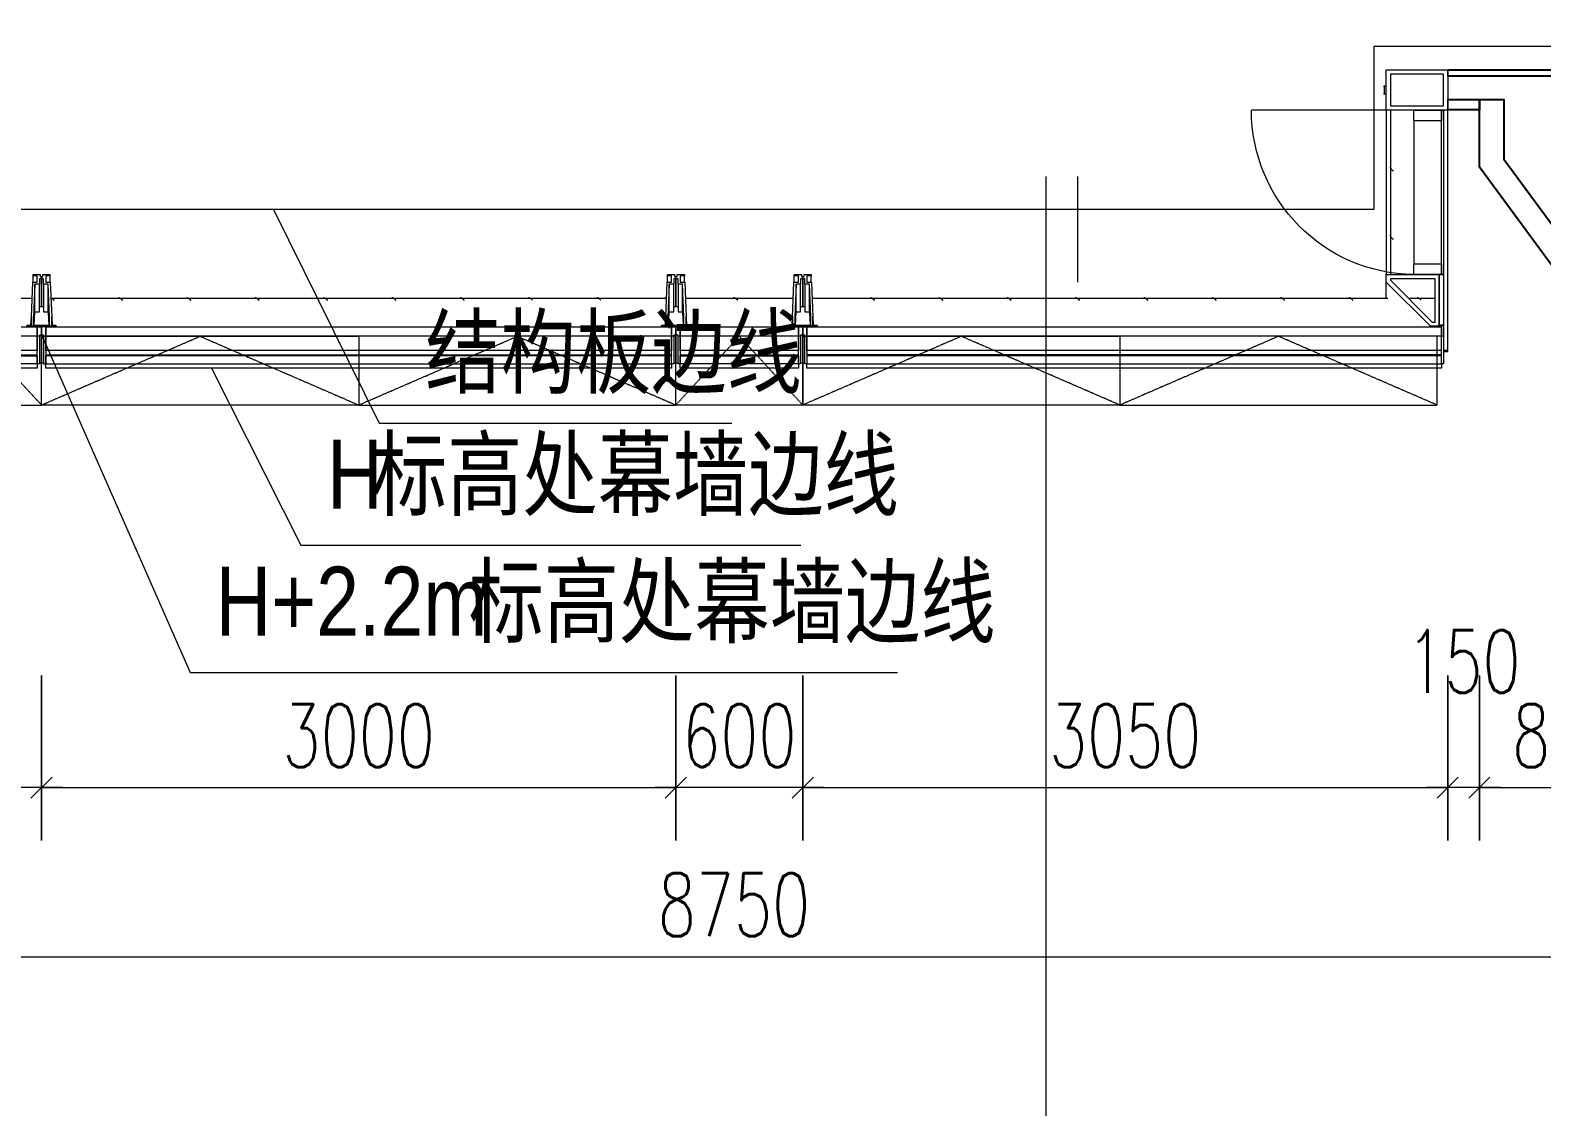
# Model space of a CAD drawing. Header units: millimetres. Extents: x 8533 to 398112, y -117646 to 105276.
# Drawn here: x 157343 to 164491, y 29913 to 35003 of the extents above; entities that cross this region are included whole.
import ezdxf

# ---------------------------------------------------------------- set-up
doc = ezdxf.new("R2010")
doc.units = ezdxf.units.MM
doc.linetypes.add('IMPORT-A-PMDT-10F$0$DASH _2_', pattern=[3.5, 2.5, -1])
for name, color, linetype, lineweight in [('A-D0TE-BF$0$A-Axis', 3, 'Continuous', 13), ('A-DIM-TF$0$A-Dims', 140, 'Continuous', 13), ('A-EDGE-6_27F$0$A-floor-EDGE', 6, 'Continuous', 13), ('A-Iden-10F$0$A-Dims-IDEN', 13, 'Continuous', 13), ('A-PMDT-10F$0$A-Dims-IDEN', 13, 'Continuous', 13), ('A-PMDT-10F$0$A-GLAZ-CURT-CUT', 52, 'Continuous', 13), ('A-PMDT-10F$0$A-GLAZ-CURT-PRO', 13, 'Continuous', 13), ('A-PMDT-10F$0$A-WALL', 51, 'Continuous', 13), ('A-PMDT-10F$0$LB_铝板_', 2, 'Continuous', 13), ('A-PMDT-10F$0$Q-CASE-GM', 13, 'Continuous', 13), ('塔楼-ARC-10F-20250714_dwg', 8, 'Continuous', 13)]:
    doc.layers.add(name, color=color, linetype=linetype, lineweight=lineweight)
doc.styles.add('Arial_5', font='arial.ttf', dxfattribs={"width": 0.8, "height": 326.200771})
doc.styles.add('Simplex', font='simplex_.ttf', dxfattribs={"width": 0.705882, "height": 297.5})

# ---------------------------------------------------------------- blocks, each defined once
blk = doc.blocks.new('塔楼-ARC-10F-20250714_dwg_A-D0TE-BF-2024562-10F_ARC_46_000_')
at = {"layer": 'A-D0TE-BF$0$A-Axis', "flags": 128}
blk.add_lwpolyline([(0, -33533.5), (8750, -33533.5), (10500, -33533.5), (16450, -33533.5), (20550, -33533.5), (26600, -33533.5), (28250, -33533.5), (37000, -33533.5)], dxfattribs=at)
at = {"layer": 'A-D0TE-BF$0$A-Axis', "color": 7, "insert": (4375, -33138.6), "char_height": 297.5, "width": 917.896, "attachment_point": 2, "line_spacing_factor": 1.125731, "style": 'Simplex'}
blk.add_mtext('8750', dxfattribs=at)
blk = doc.blocks.new('塔楼-ARC-10F-20250714_dwg_A-EDGE-6_27F-2024563-10F_ARC_46_000_')
at = {"layer": 'A-EDGE-6_27F$0$A-floor-EDGE', "flags": 128}
blk.add_lwpolyline([(9400, -29230), (8100, -29230), (7400, -29230), (7400, -30000), (-2350, -30000), (-2350, -20850), (-1580, -20850), (-1580, -20150), (-1580, -18850), (-1580, -18150), (-2350, -18150), (-2350, -1350), (-1580, -1350), (-1580, -650), (-1580, 650), (-1580, 1350)], dxfattribs=at)
blk = doc.blocks.new('塔楼-ARC-10F-20250714_dwg_A-DIM-TF$0$_ArchTick-2024609-10F_ARC_46_000_')
at = {"layer": 'A-DIM-TF$0$A-Dims'}
blk.add_line((-0.5, -0.5), (0.5, 0.5), dxfattribs=at)
blk = doc.blocks.new('塔楼-ARC-10F-20250714_dwg_A-DIM-TF-2024610-10F_ARC_46_000_')
at = {"layer": 'A-DIM-TF$0$A-Dims', "flags": 128}
for points in [[(1100, -32983.5), (1100, -32203.8)], [(4100, -32983.5), (4100, -32203.8)], [(4700, -32983.5), (4700, -32203.8)], [(7750, -32983.5), (7750, -32203.8)], [(7900, -32983.5), (7900, -32203.8)]]:
    blk.add_lwpolyline(points, close=True, dxfattribs=at)
for points in [[(1100, -32733.5), (500, -32733.5), (400, -32733.5)], [(1200, -32733.5), (1100, -32733.5), (4100, -32733.5)], [(4700, -32733.5), (4100, -32733.5), (4000, -32733.5)], [(4800, -32733.5), (4700, -32733.5), (7750, -32733.5)], [(7900, -32733.5), (7750, -32733.5), (7650, -32733.5)], [(8000, -32733.5), (7900, -32733.5), (8750, -32733.5), (9600, -32733.5)]]:
    blk.add_lwpolyline(points, dxfattribs=at)
at = {"xscale": 100, "yscale": 100, "zscale": 100, "rotation": 180}
for p in [(1100, -32733.5), (1100, -32733.5), (4700, -32733.5), (4700, -32733.5), (7900, -32733.5), (7900, -32733.5)]:
    blk.add_blockref('塔楼-ARC-10F-20250714_dwg_A-DIM-TF$0$_ArchTick-2024609-10F_ARC_46_000_', p, dxfattribs=at)
at = {"xscale": 100, "yscale": 100, "zscale": 100}
for p in [(4100, -32733.5), (4100, -32733.5), (7750, -32733.5), (7750, -32733.5)]:
    blk.add_blockref('塔楼-ARC-10F-20250714_dwg_A-DIM-TF$0$_ArchTick-2024609-10F_ARC_46_000_', p, dxfattribs=at)
at = {"layer": 'A-DIM-TF$0$A-Dims', "color": 7, "char_height": 297.5, "attachment_point": 2, "line_spacing_factor": 1.125731, "style": 'Simplex'}
for s, insert, width in [('150', (7825, -31988.6), 641.81), ('3000', (2600, -32338.6), 917.896), ('600', (4400, -32338.6), 688.422), ('3050', (6225, -32338.6), 917.896), ('850', (8325, -32338.6), 688.422)]:
    blk.add_mtext(s, dxfattribs=dict(at, insert=insert, width=width))
blk = doc.blocks.new('塔楼-ARC-10F-20250714_dwg_A-Iden-10F-2024611-10F_ARC_46_000_')
at = {"layer": 'A-Iden-10F$0$A-Dims-IDEN'}
blk.add_line((6000, -29843.3), (6000, -30343.3), dxfattribs=at)
at = {"layer": 'A-Iden-10F$0$A-Dims-IDEN', "flags": 128}
blk.add_lwpolyline([(5850, -29843.3), (5850, -35090.2), (5159.2, -35090.2), (4159.2, -35090.2)], dxfattribs=at)
blk = doc.blocks.new('塔楼-ARC-10F-20250714_dwg_A-PMDT-10F$0$FP_176-Floor Plan_F10 CAD Export-2024711-10F_ARC_46_000_')
at = {"layer": 'A-PMDT-10F$0$A-GLAZ-CURT-PRO'}
blk.add_line((-255.4, -320.1), (255.4, -320.1), dxfattribs=at)
at = {"layer": 'A-PMDT-10F$0$A-GLAZ-CURT-PRO', "flags": 128}
blk.add_lwpolyline([(-26.8, -323.6), (-26.4, -323.6), (-26.1, -323.5), (-25.7, -323.5), (-25.3, -323.5), (-24.9, -323.4), (-24.6, -323.3), (-24.2, -323.3), (-23.8, -323.2), (-23.5, -323.1), (-23.1, -323), (-22.7, -322.8), (-22.4, -322.7), (-22, -322.6), (-21.6, -322.4), (-21.3, -322.2), (-20.9, -322.1), (-20.5, -321.9), (-20.1, -321.7), (-19.8, -321.5), (-19.4, -321.3), (-19, -321), (-18.7, -320.8), (-18.3, -320.6), (-17.9, -320.3), (-17.6, -320), (-17.2, -319.8), (-16.8, -319.5), (-16.5, -319.2), (-16.1, -318.9), (-15.7, -318.6), (-15.3, -318.3), (-15, -317.9), (-14.6, -317.6), (-14.2, -317.3), (-13.9, -316.9), (-13.5, -316.6), (-13.1, -316.2), (-12.8, -315.8), (-12.4, -315.5), (-12, -315.1), (-11.7, -314.7), (-11.3, -314.3), (-10.9, -313.9), (-10.5, -313.5), (-10.2, -313.1), (-9.8, -312.7), (-9.4, -312.3), (-9.1, -311.9), (-8.7, -311.4), (-8.3, -311), (-8, -310.6)], dxfattribs=at)
blk = doc.blocks.new('塔楼-ARC-10F-20250714_dwg_A-PMDT-10F$0$CWP_玻璃幕墙 - Tower slope glass H_3000_有窗帘导轨-V174-Floor Plan_F10 CAD Export-2024755-10F_ARC_46_000_')
at = {"layer": 'A-PMDT-10F$0$A-GLAZ-CURT-CUT', "flags": 128}
for points in [[(-280, -185.8), (-280, -140.7), (-290, -140.7), (-290, -145.7), (-300, -145.7), (-300, -185.8)], [(-232.5, -191.8), (-232.5, -187.8), (-251.8, -187.8), (-251.8, -233.8), (-250.1, -192.8), (-233.5, -192.8)], [(233.5, -192.8), (250.1, -192.8), (251.8, -233.8), (251.8, -187.8), (232.5, -187.8), (232.5, -191.8)]]:
    blk.add_lwpolyline(points, dxfattribs=at)
for points in [[(280, -185.8), (280, -140.7), (-280, -140.7), (-280, -185.8)], [(290, -140.7), (280, -140.7), (280, -185.9), (300, -185.9), (300, -145.7), (290, -145.7)], [(-251.8, -187.8), (-251.8, -185.8), (-300, -185.8), (-300, -187.8)], [(-294, -432.5), (-260, -432.5), (-259.8, -426.5), (-280, -426.5), (-280, -396.3), (-258.5, -396.3), (-251.8, -230.8), (-251.8, -187.8), (-300, -187.8), (-300, -192.8), (-261.8, -192.8), (-261.8, -230.6), (-268.1, -386.3), (-290, -386.3), (-290, -412.5), (-300, -412.5), (-300, -422.5), (-294, -422.5)], [(-232.5, -185.8), (-251.8, -185.8), (-251.8, -187.8), (-232.5, -187.8)], [(251.8, -185.8), (232.5, -185.8), (232.5, -187.8), (251.8, -187.8)], [(251.8, -187.8), (300, -187.8), (300, -185.8), (251.8, -185.8)], [(294, -432.5), (294, -422.5), (300, -422.5), (300, -412.5), (290, -412.5), (290, -386.3), (268.1, -386.3), (261.8, -230.6), (261.8, -192.8), (300, -192.8), (300, -187.8), (251.8, -187.8), (251.8, -230.8), (258.5, -396.3), (280, -396.3), (280, -426.5), (259.8, -426.5), (260, -432.5)]]:
    blk.add_lwpolyline(points, close=True, dxfattribs=at)
at = {"layer": 'A-PMDT-10F$0$A-GLAZ-CURT-CUT'}
for centre, start, end in [((-233.5, -191.8), 270, 360), ((233.5, -191.8), 180, 270)]:
    blk.add_arc(centre, 0.998, start, end, dxfattribs=at)
at = {"layer": 'A-PMDT-10F$0$A-GLAZ-CURT-PRO'}
for p, q in [((-280, -53.2), (280, -53.2)), ((-268.1, -255.6), (-268.1, -386.3)), ((268.1, -255.6), (268.1, -386.3)), ((-259.8, -396.3), (-259.8, -426.5)), ((259.8, -396.3), (259.8, -426.5))]:
    blk.add_line(p, q, dxfattribs=at)
at = {"layer": 'A-PMDT-10F$0$A-GLAZ-CURT-PRO', "flags": 128}
for points in [[(280, -10), (280, 10), (-280, 10), (-280, -10)], [(-300, -145.7), (-300, -15), (-290, -15)], [(290, -140.7), (290, -10), (280, -10), (280, -47.9), (280, -10), (-280, -10), (-280, -47.9), (280, -47.9), (280, -50.2), (-280, -50.2), (-280, -47.9), (-280, -10), (-290, -10), (-290, -140.7)], [(290, -15), (300, -15), (300, -145.7)], [(-290, -386.3), (-290, -255.6), (-268.1, -255.6), (-265.6, -192.3)], [(265.6, -192.3), (268.1, -255.6), (290, -255.6), (290, -386.3)], [(-300, -412.5), (-300, -281.8), (-290, -281.8)], [(290, -281.8), (300, -281.8), (300, -412.5)]]:
    blk.add_lwpolyline(points, dxfattribs=at)
for points in [[(-280, -73.2), (-280, -53.2), (-280, -50.8), (280, -50.8), (280, -53.2), (280, -73.2)], [(-280, -71.4), (-280, -140.7)], [(280, -140.7), (280, -71.4)]]:
    blk.add_lwpolyline(points, close=True, dxfattribs=at)
blk.add_blockref('塔楼-ARC-10F-20250714_dwg_A-PMDT-10F$0$FP_176-Floor Plan_F10 CAD Export-2024711-10F_ARC_46_000_', (0, 0))
blk = doc.blocks.new('塔楼-ARC-10F-20250714_dwg_A-PMDT-10F$0$FP_178-Floor Plan_F10 CAD Export-2024713-10F_ARC_46_000_')
at = {"layer": 'A-PMDT-10F$0$A-GLAZ-CURT-PRO', "flags": 128}
blk.add_lwpolyline([(45.6, -204.4), (47.9, -202.1), (50.3, -199.8)], dxfattribs=at)
blk = doc.blocks.new('塔楼-ARC-10F-20250714_dwg_A-PMDT-10F$0$FP_179-Floor Plan_F10 CAD Export-2024714-10F_ARC_46_000_')
at = {"layer": 'A-PMDT-10F$0$A-GLAZ-CURT-PRO'}
blk.add_line((-220, -320.1), (255.4, -320.1), dxfattribs=at)
at = {"layer": 'A-PMDT-10F$0$A-GLAZ-CURT-PRO', "flags": 128}
blk.add_lwpolyline([(17, -323.6), (17.4, -323.6), (17.8, -323.5), (18.1, -323.5), (18.5, -323.5), (18.9, -323.4), (19.2, -323.3), (19.6, -323.3), (20, -323.2), (20.4, -323.1), (20.7, -323), (21.1, -322.8), (21.5, -322.7), (21.8, -322.6), (22.2, -322.4), (22.6, -322.2), (22.9, -322.1), (23.3, -321.9), (23.7, -321.7), (24, -321.5), (24.4, -321.3), (24.8, -321), (25.2, -320.8), (25.5, -320.6), (25.9, -320.3), (26.3, -320), (26.6, -319.8), (27, -319.5), (27.4, -319.2), (27.7, -318.9), (28.1, -318.6), (28.5, -318.3), (28.8, -317.9), (29.2, -317.6), (29.6, -317.3), (30, -316.9), (30.3, -316.6), (30.7, -316.2), (31.1, -315.8), (31.4, -315.5), (31.8, -315.1), (32.2, -314.7), (32.5, -314.3), (32.9, -313.9), (33.3, -313.5), (33.6, -313.1), (34, -312.7), (34.4, -312.3), (34.8, -311.9), (35.1, -311.4), (35.5, -311), (35.9, -310.6)], dxfattribs=at)
blk = doc.blocks.new('塔楼-ARC-10F-20250714_dwg_A-PMDT-10F$0$CWP_玻璃幕墙 - Tower slope glass H_3000_有窗帘导轨-V177-Floor Plan_F10 CAD Export-2024756-10F_ARC_46_000_')
at = {"layer": 'A-PMDT-10F$0$A-GLAZ-CURT-CUT', "flags": 128}
for points in [[(-280, -185.8), (-280, -140.7), (-290, -140.7), (-290, -145.7), (-300, -145.7), (-300, -185.8)], [(-232.5, -191.8), (-232.5, -187.8), (-251.8, -187.8), (-251.8, -233.8), (-250.1, -192.8), (-233.5, -192.8)], [(233.5, -192.8), (250.1, -192.8), (251.8, -233.8), (251.8, -187.8), (232.5, -187.8), (232.5, -191.8)]]:
    blk.add_lwpolyline(points, dxfattribs=at)
for points in [[(280, -185.8), (280, -140.7), (-280, -140.7), (-280, -185.8)], [(290, -140.7), (280, -140.7), (280, -185.9), (300, -185.9), (300, -145.7), (290, -145.7)], [(-251.8, -187.8), (-251.8, -185.8), (-300, -185.8), (-300, -187.8)], [(-294, -432.5), (-260, -432.5), (-259.8, -426.5), (-280, -426.5), (-280, -396.3), (-258.5, -396.3), (-251.8, -230.8), (-251.8, -187.8), (-300, -187.8), (-300, -192.8), (-261.8, -192.8), (-261.8, -230.6), (-268.1, -386.3), (-290, -386.3), (-290, -412.5), (-300, -412.5), (-300, -422.5), (-294, -422.5)], [(-232.5, -185.8), (-251.8, -185.8), (-251.8, -187.8), (-232.5, -187.8)], [(251.8, -185.8), (232.5, -185.8), (232.5, -187.8), (251.8, -187.8)], [(251.8, -187.8), (300, -187.8), (300, -185.8), (251.8, -185.8)], [(294, -432.5), (294, -422.5), (300, -422.5), (300, -412.5), (290, -412.5), (290, -386.3), (268.1, -386.3), (261.8, -230.6), (261.8, -192.8), (300, -192.8), (300, -187.8), (251.8, -187.8), (251.8, -230.8), (258.5, -396.3), (280, -396.3), (280, -426.5), (259.8, -426.5), (260, -432.5)]]:
    blk.add_lwpolyline(points, close=True, dxfattribs=at)
at = {"layer": 'A-PMDT-10F$0$A-GLAZ-CURT-CUT'}
for centre, start, end in [((-233.5, -191.8), 270, 360), ((233.5, -191.8), 180, 270)]:
    blk.add_arc(centre, 0.998, start, end, dxfattribs=at)
at = {"layer": 'A-PMDT-10F$0$A-GLAZ-CURT-PRO'}
for p, q in [((-280, -53.2), (280, -53.2)), ((-268.1, -255.6), (-268.1, -386.3)), ((268.1, -255.6), (268.1, -386.3)), ((-259.8, -422.5), (-259.8, -426.5)), ((259.8, -396.3), (259.8, -426.5))]:
    blk.add_line(p, q, dxfattribs=at)
at = {"layer": 'A-PMDT-10F$0$A-GLAZ-CURT-PRO', "flags": 128}
for points in [[(280, -10), (280, 10), (-280, 10), (-280, -10)], [(-300, -145.7), (-300, -15), (-290, -15)], [(290, -140.7), (290, -10), (280, -10), (280, -47.9), (280, -10), (-280, -10), (-280, -47.9), (280, -47.9), (280, -50.2), (-280, -50.2), (-280, -47.9), (-280, -10), (-290, -10), (-290, -140.7)], [(290, -15), (300, -15), (300, -145.7)], [(-290, -386.3), (-290, -255.6), (-268.1, -255.6), (-266.2, -207.8)], [(265.6, -192.3), (268.1, -255.6), (290, -255.6), (290, -386.3)], [(290, -281.8), (300, -281.8), (300, -412.5)]]:
    blk.add_lwpolyline(points, dxfattribs=at)
for points in [[(-280, -73.2), (-280, -53.2), (-280, -50.8), (280, -50.8), (280, -53.2), (280, -73.2)], [(-280, -71.4), (-280, -140.7)], [(280, -140.7), (280, -71.4)]]:
    blk.add_lwpolyline(points, close=True, dxfattribs=at)
for name in ['塔楼-ARC-10F-20250714_dwg_A-PMDT-10F$0$FP_178-Floor Plan_F10 CAD Export-2024713-10F_ARC_46_000_', '塔楼-ARC-10F-20250714_dwg_A-PMDT-10F$0$FP_179-Floor Plan_F10 CAD Export-2024714-10F_ARC_46_000_']:
    blk.add_blockref(name, (0, 0))
blk = doc.blocks.new('塔楼-ARC-10F-20250714_dwg_A-PMDT-10F$0$FP_182-Floor Plan_F10 CAD Export-2024716-10F_ARC_46_000_')
at = {"layer": 'A-PMDT-10F$0$Q-CASE-GM'}
for p, q in [((-1475.4, -320.1), (1247, -320.1)), ((1344.2, -320.1), (1470, -320.1))]:
    blk.add_line(p, q, dxfattribs=at)
at = {"layer": 'A-PMDT-10F$0$Q-CASE-GM', "flags": 128}
for points in [[(-1200.2, -323.6), (-1199.8, -323.6), (-1199.5, -323.5), (-1199.1, -323.5), (-1198.7, -323.5), (-1198.4, -323.4), (-1198, -323.3), (-1197.6, -323.3), (-1197.3, -323.2), (-1196.9, -323.1), (-1196.5, -323), (-1196.2, -322.8), (-1195.8, -322.7), (-1195.4, -322.6), (-1195, -322.4), (-1194.7, -322.2), (-1194.3, -322.1), (-1193.9, -321.9), (-1193.6, -321.7), (-1193.2, -321.5), (-1192.8, -321.3), (-1192.5, -321), (-1192.1, -320.8), (-1191.7, -320.6), (-1191.4, -320.3), (-1191, -320), (-1190.6, -319.8), (-1190.2, -319.5), (-1189.9, -319.2), (-1189.5, -318.9), (-1189.1, -318.6), (-1188.8, -318.3), (-1188.4, -317.9), (-1188, -317.6), (-1187.7, -317.3), (-1187.3, -316.9), (-1186.9, -316.6), (-1186.6, -316.2), (-1186.2, -315.8), (-1185.8, -315.5), (-1185.4, -315.1), (-1185.1, -314.7), (-1184.7, -314.3), (-1184.3, -313.9), (-1184, -313.5), (-1183.6, -313.1), (-1183.2, -312.7), (-1182.9, -312.3), (-1182.5, -311.9), (-1182.1, -311.4), (-1181.8, -311), (-1181.4, -310.6)], [(-876.9, -323.6), (-876.6, -323.6), (-876.2, -323.5), (-875.8, -323.5), (-875.4, -323.5), (-875.1, -323.4), (-874.7, -323.3), (-874.3, -323.3), (-874, -323.2), (-873.6, -323.1), (-873.2, -323), (-872.9, -322.8), (-872.5, -322.7), (-872.1, -322.6), (-871.8, -322.4), (-871.4, -322.2), (-871, -322.1), (-870.6, -321.9), (-870.3, -321.7), (-869.9, -321.5), (-869.5, -321.3), (-869.2, -321), (-868.8, -320.8), (-868.4, -320.6), (-868.1, -320.3), (-867.7, -320), (-867.3, -319.8), (-867, -319.5), (-866.6, -319.2), (-866.2, -318.9), (-865.8, -318.6), (-865.5, -318.3), (-865.1, -317.9), (-864.7, -317.6), (-864.4, -317.3), (-864, -316.9), (-863.6, -316.6), (-863.3, -316.2), (-862.9, -315.8), (-862.5, -315.5), (-862.2, -315.1), (-861.8, -314.7), (-861.4, -314.3), (-861, -313.9), (-860.7, -313.5), (-860.3, -313.1), (-859.9, -312.7), (-859.6, -312.3), (-859.2, -311.9), (-858.8, -311.4), (-858.5, -311), (-858.1, -310.6)], [(-553.6, -323.6), (-553.3, -323.6), (-552.9, -323.5), (-552.5, -323.5), (-552.2, -323.5), (-551.8, -323.4), (-551.4, -323.3), (-551.1, -323.3), (-550.7, -323.2), (-550.3, -323.1), (-549.9, -323), (-549.6, -322.8), (-549.2, -322.7), (-548.8, -322.6), (-548.5, -322.4), (-548.1, -322.2), (-547.7, -322.1), (-547.4, -321.9), (-547, -321.7), (-546.6, -321.5), (-546.2, -321.3), (-545.9, -321), (-545.5, -320.8), (-545.1, -320.6), (-544.8, -320.3), (-544.4, -320), (-544, -319.8), (-543.7, -319.5), (-543.3, -319.2), (-542.9, -318.9), (-542.6, -318.6), (-542.2, -318.3), (-541.8, -317.9), (-541.4, -317.6), (-541.1, -317.3), (-540.7, -316.9), (-540.3, -316.6), (-540, -316.2), (-539.6, -315.8), (-539.2, -315.5), (-538.9, -315.1), (-538.5, -314.7), (-538.1, -314.3), (-537.8, -313.9), (-537.4, -313.5), (-537, -313.1), (-536.6, -312.7), (-536.3, -312.3), (-535.9, -311.9), (-535.5, -311.4), (-535.2, -311), (-534.8, -310.6)], [(-230.3, -323.6), (-230, -323.6), (-229.6, -323.5), (-229.2, -323.5), (-228.9, -323.5), (-228.5, -323.4), (-228.1, -323.3), (-227.8, -323.3), (-227.4, -323.2), (-227, -323.1), (-226.7, -323), (-226.3, -322.8), (-225.9, -322.7), (-225.5, -322.6), (-225.2, -322.4), (-224.8, -322.2), (-224.4, -322.1), (-224.1, -321.9), (-223.7, -321.7), (-223.3, -321.5), (-223, -321.3), (-222.6, -321), (-222.2, -320.8), (-221.9, -320.6), (-221.5, -320.3), (-221.1, -320), (-220.7, -319.8), (-220.4, -319.5), (-220, -319.2), (-219.6, -318.9), (-219.3, -318.6), (-218.9, -318.3), (-218.5, -317.9), (-218.2, -317.6), (-217.8, -317.3), (-217.4, -316.9), (-217.1, -316.6), (-216.7, -316.2), (-216.3, -315.8), (-215.9, -315.5), (-215.6, -315.1), (-215.2, -314.7), (-214.8, -314.3), (-214.5, -313.9), (-214.1, -313.5), (-213.7, -313.1), (-213.4, -312.7), (-213, -312.3), (-212.6, -311.9), (-212.3, -311.4), (-211.9, -311), (-211.5, -310.6)], [(92.9, -323.6), (93.3, -323.6), (93.7, -323.5), (94.1, -323.5), (94.4, -323.5), (94.8, -323.4), (95.2, -323.3), (95.5, -323.3), (95.9, -323.2), (96.3, -323.1), (96.6, -323), (97, -322.8), (97.4, -322.7), (97.7, -322.6), (98.1, -322.4), (98.5, -322.2), (98.9, -322.1), (99.2, -321.9), (99.6, -321.7), (100, -321.5), (100.3, -321.3), (100.7, -321), (101.1, -320.8), (101.4, -320.6), (101.8, -320.3), (102.2, -320), (102.5, -319.8), (102.9, -319.5), (103.3, -319.2), (103.7, -318.9), (104, -318.6), (104.4, -318.3), (104.8, -317.9), (105.1, -317.6), (105.5, -317.3), (105.9, -316.9), (106.2, -316.6), (106.6, -316.2), (107, -315.8), (107.3, -315.5), (107.7, -315.1), (108.1, -314.7), (108.5, -314.3), (108.8, -313.9), (109.2, -313.5), (109.6, -313.1), (109.9, -312.7), (110.3, -312.3), (110.7, -311.9), (111, -311.4), (111.4, -311), (111.8, -310.6)], [(416.2, -323.6), (416.6, -323.6), (417, -323.5), (417.3, -323.5), (417.7, -323.5), (418.1, -323.4), (418.4, -323.3), (418.8, -323.3), (419.2, -323.2), (419.6, -323.1), (419.9, -323), (420.3, -322.8), (420.7, -322.7), (421, -322.6), (421.4, -322.4), (421.8, -322.2), (422.1, -322.1), (422.5, -321.9), (422.9, -321.7), (423.2, -321.5), (423.6, -321.3), (424, -321), (424.4, -320.8), (424.7, -320.6), (425.1, -320.3), (425.5, -320), (425.8, -319.8), (426.2, -319.5), (426.6, -319.2), (426.9, -318.9), (427.3, -318.6), (427.7, -318.3), (428, -317.9), (428.4, -317.6), (428.8, -317.3), (429.2, -316.9), (429.5, -316.6), (429.9, -316.2), (430.3, -315.8), (430.6, -315.5), (431, -315.1), (431.4, -314.7), (431.7, -314.3), (432.1, -313.9), (432.5, -313.5), (432.8, -313.1), (433.2, -312.7), (433.6, -312.3), (434, -311.9), (434.3, -311.4), (434.7, -311), (435.1, -310.6)], [(739.5, -323.6), (739.9, -323.6), (740.3, -323.5), (740.6, -323.5), (741, -323.5), (741.4, -323.4), (741.7, -323.3), (742.1, -323.3), (742.5, -323.2), (742.8, -323.1), (743.2, -323), (743.6, -322.8), (744, -322.7), (744.3, -322.6), (744.7, -322.4), (745.1, -322.2), (745.4, -322.1), (745.8, -321.9), (746.2, -321.7), (746.5, -321.5), (746.9, -321.3), (747.3, -321), (747.6, -320.8), (748, -320.6), (748.4, -320.3), (748.8, -320), (749.1, -319.8), (749.5, -319.5), (749.9, -319.2), (750.2, -318.9), (750.6, -318.6), (751, -318.3), (751.3, -317.9), (751.7, -317.6), (752.1, -317.3), (752.4, -316.9), (752.8, -316.6), (753.2, -316.2), (753.6, -315.8), (753.9, -315.5), (754.3, -315.1), (754.7, -314.7), (755, -314.3), (755.4, -313.9), (755.8, -313.5), (756.1, -313.1), (756.5, -312.7), (756.9, -312.3), (757.2, -311.9), (757.6, -311.4), (758, -311), (758.4, -310.6)], [(1062.8, -323.6), (1063.2, -323.6), (1063.5, -323.5), (1063.9, -323.5), (1064.3, -323.5), (1064.7, -323.4), (1065, -323.3), (1065.4, -323.3), (1065.8, -323.2), (1066.1, -323.1), (1066.5, -323), (1066.9, -322.8), (1067.2, -322.7), (1067.6, -322.6), (1068, -322.4), (1068.4, -322.2), (1068.7, -322.1), (1069.1, -321.9), (1069.5, -321.7), (1069.8, -321.5), (1070.2, -321.3), (1070.6, -321), (1070.9, -320.8), (1071.3, -320.6), (1071.7, -320.3), (1072, -320), (1072.4, -319.8), (1072.8, -319.5), (1073.2, -319.2), (1073.5, -318.9), (1073.9, -318.6), (1074.3, -318.3), (1074.6, -317.9), (1075, -317.6), (1075.4, -317.3), (1075.7, -316.9), (1076.1, -316.6), (1076.5, -316.2), (1076.8, -315.8), (1077.2, -315.5), (1077.6, -315.1), (1078, -314.7), (1078.3, -314.3), (1078.7, -313.9), (1079.1, -313.5), (1079.4, -313.1), (1079.8, -312.7), (1080.2, -312.3), (1080.5, -311.9), (1080.9, -311.4), (1081.3, -311), (1081.6, -310.6)], [(1386.1, -323.6), (1386.5, -323.6), (1386.8, -323.5), (1387.2, -323.5), (1387.6, -323.5), (1387.9, -323.4), (1388.3, -323.3), (1388.7, -323.3), (1389.1, -323.2), (1389.4, -323.1), (1389.8, -323), (1390.2, -322.8), (1390.5, -322.7), (1390.9, -322.6), (1391.3, -322.4), (1391.6, -322.2), (1392, -322.1), (1392.4, -321.9), (1392.7, -321.7), (1393.1, -321.5), (1393.5, -321.3), (1393.9, -321), (1394.2, -320.8), (1394.6, -320.6), (1395, -320.3), (1395.3, -320), (1395.7, -319.8), (1396.1, -319.5), (1396.4, -319.2), (1396.8, -318.9), (1397.2, -318.6), (1397.5, -318.3), (1397.9, -317.9), (1398.3, -317.6), (1398.7, -317.3), (1399, -316.9), (1399.4, -316.6), (1399.8, -316.2), (1400.1, -315.8), (1400.5, -315.5), (1400.9, -315.1), (1401.2, -314.7), (1401.6, -314.3), (1402, -313.9), (1402.3, -313.5), (1402.7, -313.1), (1403.1, -312.7), (1403.5, -312.3), (1403.8, -311.9), (1404.2, -311.4), (1404.6, -311), (1404.9, -310.6)]]:
    blk.add_lwpolyline(points, dxfattribs=at)
blk = doc.blocks.new('塔楼-ARC-10F-20250714_dwg_A-PMDT-10F$0$FP_183-Floor Plan_F10 CAD Export-2024717-10F_ARC_46_000_')
at = {"layer": 'A-PMDT-10F$0$A-GLAZ-CURT-PRO'}
blk.add_line((1261, -432.5), (1261, -1210), dxfattribs=at)
at = {"layer": 'A-PMDT-10F$0$A-GLAZ-CURT-PRO', "flags": 128}
for points in [[(1257.5, -619.1), (1257.5, -618.7), (1257.6, -618.3), (1257.6, -618), (1257.7, -617.6), (1257.7, -617.2), (1257.8, -616.9), (1257.9, -616.5), (1258, -616.1), (1258.1, -615.7), (1258.2, -615.4), (1258.3, -615), (1258.5, -614.6), (1258.6, -614.3), (1258.8, -613.9), (1258.9, -613.5), (1259.1, -613.2), (1259.3, -612.8), (1259.5, -612.4), (1259.7, -612.1), (1259.9, -611.7), (1260.2, -611.3), (1260.4, -610.9), (1260.6, -610.6), (1260.9, -610.2), (1261.2, -609.8), (1261.4, -609.5), (1261.7, -609.1), (1262, -608.7), (1262.3, -608.4), (1262.6, -608), (1263, -607.6), (1263.3, -607.3), (1263.6, -606.9), (1264, -606.5), (1264.3, -606.1), (1264.7, -605.8), (1265, -605.4), (1265.4, -605), (1265.8, -604.7), (1266.2, -604.3), (1266.5, -603.9), (1266.9, -603.6), (1267.3, -603.2), (1267.7, -602.8), (1268.2, -602.5), (1268.6, -602.1), (1269, -601.7), (1269.4, -601.3), (1269.8, -601), (1270.3, -600.6), (1270.7, -600.2), (1271.1, -599.9), (1271.6, -599.5)], [(1257.5, -942.4), (1257.5, -942), (1257.6, -941.6), (1257.6, -941.3), (1257.7, -940.9), (1257.7, -940.5), (1257.8, -940.1), (1257.9, -939.8), (1258, -939.4), (1258.1, -939), (1258.2, -938.7), (1258.3, -938.3), (1258.5, -937.9), (1258.6, -937.6), (1258.8, -937.2), (1258.9, -936.8), (1259.1, -936.4), (1259.3, -936.1), (1259.5, -935.7), (1259.7, -935.3), (1259.9, -935), (1260.2, -934.6), (1260.4, -934.2), (1260.6, -933.9), (1260.9, -933.5), (1261.2, -933.1), (1261.4, -932.8), (1261.7, -932.4), (1262, -932), (1262.3, -931.6), (1262.6, -931.3), (1263, -930.9), (1263.3, -930.5), (1263.6, -930.2), (1264, -929.8), (1264.3, -929.4), (1264.7, -929.1), (1265, -928.7), (1265.4, -928.3), (1265.8, -928), (1266.2, -927.6), (1266.5, -927.2), (1266.9, -926.8), (1267.3, -926.5), (1267.7, -926.1), (1268.2, -925.7), (1268.6, -925.4), (1269, -925), (1269.4, -924.6), (1269.8, -924.3), (1270.3, -923.9), (1270.7, -923.5), (1271.1, -923.2), (1271.6, -922.8)]]:
    blk.add_lwpolyline(points, dxfattribs=at)
blk = doc.blocks.new('塔楼-ARC-10F-20250714_dwg_A-PMDT-10F$0$CWP_玻璃幕墙端部 - 塔楼有侧开启扇 H_3000_有窗帘槽-V180-Floor Plan_F10 CAD Export-2024757-10F_ARC_46_000_')
at = {"layer": 'A-PMDT-10F$0$A-GLAZ-CURT-CUT', "flags": 128}
for points in [[(-1500, -140.7), (-1510, -140.7), (-1510, -145.7), (-1520, -145.7), (-1520, -185.8), (-1500, -185.8)], [(1500, -185.8), (1500, -140.7), (-1500, -140.7), (-1500, -185.8)], [(1510, -140.7), (1500, -140.7), (1500, -187.8), (1448.2, -187.8), (1239.1, -396.9), (1239.1, -432.5), (1490, -432.5), (1490, -192.8), (1510, -192.8)], [(-1471.8, -187.8), (-1471.8, -185.8), (-1520, -185.8), (-1520, -187.8)], [(-1514, -432.5), (-1480, -432.5), (-1479.8, -426.5), (-1500, -426.5), (-1500, -396.3), (-1478.5, -396.3), (-1471.8, -230.8), (-1471.8, -187.8), (-1520, -187.8), (-1520, -192.8), (-1481.8, -192.8), (-1481.8, -230.6), (-1488.1, -386.3), (-1510, -386.3), (-1510, -412.5), (-1520, -412.5), (-1520, -422.5), (-1514, -422.5)], [(-1452.5, -185.8), (-1471.8, -185.8), (-1471.8, -187.8), (-1452.5, -187.8)], [(1470, -412.5), (1259.1, -412.5), (1259.1, -405.2), (1456.5, -207.8), (1470, -207.8)], [(1490, -192.8), (1490, -432.5), (1510, -432.5), (1510, -192.8)], [(1370, -432.5), (1370, -482.6), (1500, -482.6), (1500, -432.5)], [(1500, -432.5), (1500, -1210), (1510, -1210), (1510, -432.5)], [(1239.1, -1210), (1239.1, -1400), (1530, -1400), (1530, -1210)], [(1370, -1160), (1370, -1210), (1500, -1210), (1500, -1160)], [(1259.1, -1380), (1259.1, -1230), (1510, -1230), (1510, -1380)]]:
    blk.add_lwpolyline(points, close=True, dxfattribs=at)
for points in [[(-1452.5, -191.8), (-1452.5, -187.8), (-1471.8, -187.8), (-1471.8, -233.8), (-1470.1, -192.8), (-1453.5, -192.8)], [(1448.2, -187.8), (1500, -187.8), (1500, -185.8), (1445.8, -185.8), (1445.8, -187.8)]]:
    blk.add_lwpolyline(points, dxfattribs=at)
at = {"layer": 'A-PMDT-10F$0$A-GLAZ-CURT-CUT'}
blk.add_arc((-1453.5, -191.8), 0.998, 270, 0, dxfattribs=at)
at = {"layer": 'A-PMDT-10F$0$A-GLAZ-CURT-PRO'}
for p, q in [((-1500, -140.7), (-1500, -71.4)), ((1500, -71.4), (1500, -140.7)), ((-1488.1, -255.6), (-1488.1, -386.3)), ((1239.1, -319.3), (1239.1, -396.9)), ((-1479.8, -396.3), (-1479.8, -426.5)), ((1239.1, -1210), (1239.1, -432.5)), ((1370, -1160), (1370, -485.7)), ((1370, -1210), (601.8, -1210)), ((1239.1, -1285), (1229.1, -1285)), ((1229.1, -1325), (1239.1, -1325))]:
    blk.add_line(p, q, dxfattribs=at)
at = {"layer": 'A-PMDT-10F$0$A-GLAZ-CURT-PRO', "flags": 128}
for points in [[(-1520, -145.7), (-1520, -15), (-1510, -15)], [(-1500, -47.9), (-1500, -10), (-1510, -10), (-1510, -140.7)], [(1510, -140.7), (1510, -10), (1500, -10), (1500, -47.9)], [(1530, -73.3), (1510, -73.3), (1510, -67.9), (1530, -67.9), (1530, -70.3), (1522, -70.3), (1522, -70.9), (1530, -70.9), (1530, -73.3), (1530, -1210)], [(-1510, -386.3), (-1510, -255.6), (-1488.1, -255.6), (-1485.6, -192.3)], [(-1520, -412.5), (-1520, -281.8), (-1510, -281.8)], [(1229.1, -1320), (1229.1, -1325), (1229.1, -1320), (1229.1, -1290), (1229.1, -1285), (1229.1, -1290)]]:
    blk.add_lwpolyline(points, dxfattribs=at)
at = {"layer": 'A-PMDT-10F$0$A-GLAZ-CURT-PRO'}
blk.add_arc((1379.3, -1210), 777.6, 90.68686, 180, dxfattribs=at)
at = {"layer": 'A-PMDT-10F$0$Q-CASE-GM'}
for p, q in [((1500, -47.9), (-1500, -47.9)), ((-1500, -71.4), (-1500, -140.7)), ((1500, -71.4), (1500, -140.7))]:
    blk.add_line(p, q, dxfattribs=at)
at = {"layer": 'A-PMDT-10F$0$Q-CASE-GM', "flags": 128}
for points in [[(1500, -10), (1500, 10), (-1500, 10), (-1500, -10)], [(1500, -53.2), (1500, -73.2), (-1500, -73.2), (-1500, -53.2), (-1500, -50.8), (1500, -50.8), (1500, -53.2), (-1500, -53.2)]]:
    blk.add_lwpolyline(points, dxfattribs=at)
blk.add_lwpolyline([(-1500, -50.2), (-1500, -47.9), (-1500, -10), (1500, -10), (1500, -47.9), (1500, -50.2)], close=True, dxfattribs=at)
for name in ['塔楼-ARC-10F-20250714_dwg_A-PMDT-10F$0$FP_182-Floor Plan_F10 CAD Export-2024716-10F_ARC_46_000_', '塔楼-ARC-10F-20250714_dwg_A-PMDT-10F$0$FP_183-Floor Plan_F10 CAD Export-2024717-10F_ARC_46_000_']:
    blk.add_blockref(name, (0, 0))
blk = doc.blocks.new('塔楼-ARC-10F-20250714_dwg_A-PMDT-10F$0$FP_186-Floor Plan_F10 CAD Export-2024719-10F_ARC_46_000_')
at = {"layer": 'A-PMDT-10F$0$A-GLAZ-CURT-PRO'}
blk.add_line((-1455.4, -320.1), (1455.4, -320.1), dxfattribs=at)
at = {"layer": 'A-PMDT-10F$0$A-GLAZ-CURT-PRO', "flags": 128}
for points in [[(-1455.6, -322.8), (-1455.2, -322.7), (-1454.8, -322.5), (-1454.5, -322.4), (-1454.1, -322.2), (-1453.7, -322), (-1453.4, -321.9), (-1453, -321.7), (-1452.6, -321.5), (-1452.3, -321.2), (-1451.9, -321), (-1451.5, -320.8), (-1451.2, -320.5), (-1450.8, -320.3), (-1450.4, -320), (-1450.1, -319.7), (-1449.7, -319.5), (-1449.3, -319.2), (-1449, -318.9), (-1448.6, -318.6), (-1448.2, -318.3), (-1447.8, -317.9), (-1447.5, -317.6), (-1447.1, -317.3), (-1446.7, -316.9), (-1446.4, -316.6), (-1446, -316.2), (-1445.6, -315.8), (-1445.3, -315.5), (-1444.9, -315.1), (-1444.5, -314.7), (-1444.2, -314.3), (-1443.8, -313.9), (-1443.4, -313.5), (-1443.1, -313.1), (-1442.7, -312.7), (-1442.3, -312.3), (-1442, -311.9), (-1441.6, -311.4), (-1441.2, -311), (-1440.9, -310.6)], [(-1136.4, -323.6), (-1136, -323.6), (-1135.7, -323.5), (-1135.3, -323.5), (-1134.9, -323.5), (-1134.5, -323.4), (-1134.2, -323.3), (-1133.8, -323.3), (-1133.4, -323.2), (-1133.1, -323.1), (-1132.7, -323), (-1132.3, -322.8), (-1132, -322.7), (-1131.6, -322.6), (-1131.2, -322.4), (-1130.9, -322.2), (-1130.5, -322.1), (-1130.1, -321.9), (-1129.7, -321.7), (-1129.4, -321.5), (-1129, -321.3), (-1128.6, -321), (-1128.3, -320.8), (-1127.9, -320.6), (-1127.5, -320.3), (-1127.2, -320), (-1126.8, -319.8), (-1126.4, -319.5), (-1126.1, -319.2), (-1125.7, -318.9), (-1125.3, -318.6), (-1124.9, -318.3), (-1124.6, -317.9), (-1124.2, -317.6), (-1123.8, -317.3), (-1123.5, -316.9), (-1123.1, -316.6), (-1122.7, -316.2), (-1122.4, -315.8), (-1122, -315.5), (-1121.6, -315.1), (-1121.3, -314.7), (-1120.9, -314.3), (-1120.5, -313.9), (-1120.1, -313.5), (-1119.8, -313.1), (-1119.4, -312.7), (-1119, -312.3), (-1118.7, -311.9), (-1118.3, -311.4), (-1117.9, -311), (-1117.6, -310.6)], [(-813.1, -323.6), (-812.7, -323.6), (-812.4, -323.5), (-812, -323.5), (-811.6, -323.5), (-811.3, -323.4), (-810.9, -323.3), (-810.5, -323.3), (-810.2, -323.2), (-809.8, -323.1), (-809.4, -323), (-809, -322.8), (-808.7, -322.7), (-808.3, -322.6), (-807.9, -322.4), (-807.6, -322.2), (-807.2, -322.1), (-806.8, -321.9), (-806.5, -321.7), (-806.1, -321.5), (-805.7, -321.3), (-805.4, -321), (-805, -320.8), (-804.6, -320.6), (-804.2, -320.3), (-803.9, -320), (-803.5, -319.8), (-803.1, -319.5), (-802.8, -319.2), (-802.4, -318.9), (-802, -318.6), (-801.7, -318.3), (-801.3, -317.9), (-800.9, -317.6), (-800.6, -317.3), (-800.2, -316.9), (-799.8, -316.6), (-799.4, -316.2), (-799.1, -315.8), (-798.7, -315.5), (-798.3, -315.1), (-798, -314.7), (-797.6, -314.3), (-797.2, -313.9), (-796.9, -313.5), (-796.5, -313.1), (-796.1, -312.7), (-795.8, -312.3), (-795.4, -311.9), (-795, -311.4), (-794.6, -311), (-794.3, -310.6)], [(-489.8, -323.6), (-489.4, -323.6), (-489.1, -323.5), (-488.7, -323.5), (-488.3, -323.5), (-488, -323.4), (-487.6, -323.3), (-487.2, -323.3), (-486.9, -323.2), (-486.5, -323.1), (-486.1, -323), (-485.8, -322.8), (-485.4, -322.7), (-485, -322.6), (-484.6, -322.4), (-484.3, -322.2), (-483.9, -322.1), (-483.5, -321.9), (-483.2, -321.7), (-482.8, -321.5), (-482.4, -321.3), (-482.1, -321), (-481.7, -320.8), (-481.3, -320.6), (-481, -320.3), (-480.6, -320), (-480.2, -319.8), (-479.8, -319.5), (-479.5, -319.2), (-479.1, -318.9), (-478.7, -318.6), (-478.4, -318.3), (-478, -317.9), (-477.6, -317.6), (-477.3, -317.3), (-476.9, -316.9), (-476.5, -316.6), (-476.2, -316.2), (-475.8, -315.8), (-475.4, -315.5), (-475, -315.1), (-474.7, -314.7), (-474.3, -314.3), (-473.9, -313.9), (-473.6, -313.5), (-473.2, -313.1), (-472.8, -312.7), (-472.5, -312.3), (-472.1, -311.9), (-471.7, -311.4), (-471.4, -311), (-471, -310.6)], [(-166.5, -323.6), (-166.2, -323.6), (-165.8, -323.5), (-165.4, -323.5), (-165.1, -323.5), (-164.7, -323.4), (-164.3, -323.3), (-163.9, -323.3), (-163.6, -323.2), (-163.2, -323.1), (-162.8, -323), (-162.5, -322.8), (-162.1, -322.7), (-161.7, -322.6), (-161.4, -322.4), (-161, -322.2), (-160.6, -322.1), (-160.2, -321.9), (-159.9, -321.7), (-159.5, -321.5), (-159.1, -321.3), (-158.8, -321), (-158.4, -320.8), (-158, -320.6), (-157.7, -320.3), (-157.3, -320), (-156.9, -319.8), (-156.6, -319.5), (-156.2, -319.2), (-155.8, -318.9), (-155.4, -318.6), (-155.1, -318.3), (-154.7, -317.9), (-154.3, -317.6), (-154, -317.3), (-153.6, -316.9), (-153.2, -316.6), (-152.9, -316.2), (-152.5, -315.8), (-152.1, -315.5), (-151.8, -315.1), (-151.4, -314.7), (-151, -314.3), (-150.6, -313.9), (-150.3, -313.5), (-149.9, -313.1), (-149.5, -312.7), (-149.2, -312.3), (-148.8, -311.9), (-148.4, -311.4), (-148.1, -311), (-147.7, -310.6)], [(156.8, -323.6), (157.1, -323.6), (157.5, -323.5), (157.9, -323.5), (158.2, -323.5), (158.6, -323.4), (159, -323.3), (159.3, -323.3), (159.7, -323.2), (160.1, -323.1), (160.5, -323), (160.8, -322.8), (161.2, -322.7), (161.6, -322.6), (161.9, -322.4), (162.3, -322.2), (162.7, -322.1), (163, -321.9), (163.4, -321.7), (163.8, -321.5), (164.1, -321.3), (164.5, -321), (164.9, -320.8), (165.3, -320.6), (165.6, -320.3), (166, -320), (166.4, -319.8), (166.7, -319.5), (167.1, -319.2), (167.5, -318.9), (167.8, -318.6), (168.2, -318.3), (168.6, -317.9), (168.9, -317.6), (169.3, -317.3), (169.7, -316.9), (170.1, -316.6), (170.4, -316.2), (170.8, -315.8), (171.2, -315.5), (171.5, -315.1), (171.9, -314.7), (172.3, -314.3), (172.6, -313.9), (173, -313.5), (173.4, -313.1), (173.7, -312.7), (174.1, -312.3), (174.5, -311.9), (174.9, -311.4), (175.2, -311), (175.6, -310.6)], [(480.1, -323.6), (480.4, -323.6), (480.8, -323.5), (481.2, -323.5), (481.5, -323.5), (481.9, -323.4), (482.3, -323.3), (482.6, -323.3), (483, -323.2), (483.4, -323.1), (483.7, -323), (484.1, -322.8), (484.5, -322.7), (484.9, -322.6), (485.2, -322.4), (485.6, -322.2), (486, -322.1), (486.3, -321.9), (486.7, -321.7), (487.1, -321.5), (487.4, -321.3), (487.8, -321), (488.2, -320.8), (488.5, -320.6), (488.9, -320.3), (489.3, -320), (489.7, -319.8), (490, -319.5), (490.4, -319.2), (490.8, -318.9), (491.1, -318.6), (491.5, -318.3), (491.9, -317.9), (492.2, -317.6), (492.6, -317.3), (493, -316.9), (493.3, -316.6), (493.7, -316.2), (494.1, -315.8), (494.5, -315.5), (494.8, -315.1), (495.2, -314.7), (495.6, -314.3), (495.9, -313.9), (496.3, -313.5), (496.7, -313.1), (497, -312.7), (497.4, -312.3), (497.8, -311.9), (498.1, -311.4), (498.5, -311), (498.9, -310.6)], [(803.3, -323.6), (803.7, -323.6), (804.1, -323.5), (804.4, -323.5), (804.8, -323.5), (805.2, -323.4), (805.6, -323.3), (805.9, -323.3), (806.3, -323.2), (806.7, -323.1), (807, -323), (807.4, -322.8), (807.8, -322.7), (808.1, -322.6), (808.5, -322.4), (808.9, -322.2), (809.2, -322.1), (809.6, -321.9), (810, -321.7), (810.4, -321.5), (810.7, -321.3), (811.1, -321), (811.5, -320.8), (811.8, -320.6), (812.2, -320.3), (812.6, -320), (812.9, -319.8), (813.3, -319.5), (813.7, -319.2), (814, -318.9), (814.4, -318.6), (814.8, -318.3), (815.2, -317.9), (815.5, -317.6), (815.9, -317.3), (816.3, -316.9), (816.6, -316.6), (817, -316.2), (817.4, -315.8), (817.7, -315.5), (818.1, -315.1), (818.5, -314.7), (818.8, -314.3), (819.2, -313.9), (819.6, -313.5), (820, -313.1), (820.3, -312.7), (820.7, -312.3), (821.1, -311.9), (821.4, -311.4), (821.8, -311), (822.2, -310.6)], [(1126.6, -323.6), (1127, -323.6), (1127.4, -323.5), (1127.7, -323.5), (1128.1, -323.5), (1128.5, -323.4), (1128.8, -323.3), (1129.2, -323.3), (1129.6, -323.2), (1130, -323.1), (1130.3, -323), (1130.7, -322.8), (1131.1, -322.7), (1131.4, -322.6), (1131.8, -322.4), (1132.2, -322.2), (1132.5, -322.1), (1132.9, -321.9), (1133.3, -321.7), (1133.6, -321.5), (1134, -321.3), (1134.4, -321), (1134.8, -320.8), (1135.1, -320.6), (1135.5, -320.3), (1135.9, -320), (1136.2, -319.8), (1136.6, -319.5), (1137, -319.2), (1137.3, -318.9), (1137.7, -318.6), (1138.1, -318.3), (1138.4, -317.9), (1138.8, -317.6), (1139.2, -317.3), (1139.6, -316.9), (1139.9, -316.6), (1140.3, -316.2), (1140.7, -315.8), (1141, -315.5), (1141.4, -315.1), (1141.8, -314.7), (1142.1, -314.3), (1142.5, -313.9), (1142.9, -313.5), (1143.2, -313.1), (1143.6, -312.7), (1144, -312.3), (1144.4, -311.9), (1144.7, -311.4), (1145.1, -311), (1145.5, -310.6)], [(1449.7, -323.6), (1450.1, -323.6), (1450.5, -323.6), (1450.8, -323.5), (1451.2, -323.5), (1451.6, -323.4), (1451.9, -323.4), (1452.3, -323.3), (1452.7, -323.2), (1453, -323.1), (1453.4, -323), (1453.8, -322.9), (1454.1, -322.8), (1454.5, -322.6), (1454.9, -322.5), (1455.2, -322.3), (1455.6, -322.2)]]:
    blk.add_lwpolyline(points, dxfattribs=at)
blk = doc.blocks.new('塔楼-ARC-10F-20250714_dwg_A-PMDT-10F$0$CWP_玻璃幕墙 - Tower slope glass H_3000_有窗帘导轨-V184-Floor Plan_F10 CAD Export-2024758-10F_ARC_46_000_')
at = {"layer": 'A-PMDT-10F$0$A-GLAZ-CURT-CUT', "flags": 128}
for points in [[(-1480, -185.8), (-1480, -140.7), (-1490, -140.7), (-1490, -145.7), (-1500, -145.7), (-1500, -185.8)], [(-1432.5, -191.8), (-1432.5, -187.8), (-1451.8, -187.8), (-1451.8, -233.8), (-1450.1, -192.8), (-1433.5, -192.8)], [(1433.5, -192.8), (1450.1, -192.8), (1451.8, -233.8), (1451.8, -187.8), (1432.5, -187.8), (1432.5, -191.8)]]:
    blk.add_lwpolyline(points, dxfattribs=at)
for points in [[(1480, -185.8), (1480, -140.7), (-1480, -140.7), (-1480, -185.8)], [(1490, -140.7), (1480, -140.7), (1480, -185.9), (1500, -185.9), (1500, -145.7), (1490, -145.7)], [(-1451.8, -187.8), (-1451.8, -185.8), (-1500, -185.8), (-1500, -187.8)], [(-1494, -432.5), (-1460, -432.5), (-1459.8, -426.5), (-1480, -426.5), (-1480, -396.3), (-1458.5, -396.3), (-1451.8, -230.8), (-1451.8, -187.8), (-1500, -187.8), (-1500, -192.8), (-1461.8, -192.8), (-1461.8, -230.6), (-1468.1, -386.3), (-1490, -386.3), (-1490, -412.5), (-1500, -412.5), (-1500, -422.5), (-1494, -422.5)], [(-1432.5, -185.8), (-1451.8, -185.8), (-1451.8, -187.8), (-1432.5, -187.8)], [(1451.8, -185.8), (1432.5, -185.8), (1432.5, -187.8), (1451.8, -187.8)], [(1451.8, -187.8), (1500, -187.8), (1500, -185.8), (1451.8, -185.8)], [(1494, -432.5), (1494, -422.5), (1500, -422.5), (1500, -412.5), (1490, -412.5), (1490, -386.3), (1468.1, -386.3), (1461.8, -230.6), (1461.8, -192.8), (1500, -192.8), (1500, -187.8), (1451.8, -187.8), (1451.8, -230.8), (1458.5, -396.3), (1480, -396.3), (1480, -426.5), (1459.8, -426.5), (1460, -432.5)]]:
    blk.add_lwpolyline(points, close=True, dxfattribs=at)
at = {"layer": 'A-PMDT-10F$0$A-GLAZ-CURT-CUT'}
for centre, start, end in [((-1433.5, -191.8), 270, 0), ((1433.5, -191.8), 180, 270)]:
    blk.add_arc(centre, 0.998, start, end, dxfattribs=at)
at = {"layer": 'A-PMDT-10F$0$A-GLAZ-CURT-PRO'}
for p, q in [((-1480, -53.2), (1480, -53.2)), ((-1468.1, -255.6), (-1468.1, -386.3)), ((1468.1, -255.6), (1468.1, -386.3)), ((-1459.8, -396.3), (-1459.8, -426.5)), ((1459.8, -396.3), (1459.8, -426.5))]:
    blk.add_line(p, q, dxfattribs=at)
at = {"layer": 'A-PMDT-10F$0$A-GLAZ-CURT-PRO', "flags": 128}
for points in [[(1480, -10), (1480, 10), (-1480, 10), (-1480, -10)], [(-1500, -145.7), (-1500, -15), (-1490, -15)], [(-1490, -140.7), (-1490, -10), (-1480, -10), (-1480, -47.9), (-1480, -50.2), (1480, -50.2), (1480, -47.9), (-1480, -47.9), (-1480, -10), (1480, -10), (1480, -47.9)], [(1490, -140.7), (1490, -10), (1480, -10), (1480, -47.9)], [(1490, -15), (1500, -15), (1500, -145.7)], [(-1490, -386.3), (-1490, -255.6), (-1468.1, -255.6), (-1465.6, -192.3)], [(1465.6, -192.3), (1468.1, -255.6), (1490, -255.6), (1490, -386.3)], [(-1500, -412.5), (-1500, -281.8), (-1490, -281.8)], [(1490, -281.8), (1500, -281.8), (1500, -412.5)]]:
    blk.add_lwpolyline(points, dxfattribs=at)
for points in [[(-1480, -73.2), (-1480, -53.2), (-1480, -50.8), (1480, -50.8), (1480, -53.2), (1480, -73.2)], [(-1480, -71.4), (-1480, -140.7)], [(1480, -140.7), (1480, -71.4)]]:
    blk.add_lwpolyline(points, close=True, dxfattribs=at)
blk.add_blockref('塔楼-ARC-10F-20250714_dwg_A-PMDT-10F$0$FP_186-Floor Plan_F10 CAD Export-2024719-10F_ARC_46_000_', (0, 0))
blk = doc.blocks.new('塔楼-ARC-10F-20250714_dwg_A-PMDT-10F$0$MQ-L10-2024759-10F_ARC_46_000_')
at = {"layer": 'A-PMDT-10F$0$A-GLAZ-CURT-PRO', "linetype": 'IMPORT-A-PMDT-10F$0$DASH _2_', "flags": 128}
for points in [[(77144.6, -100166.7), (77144.6, -100491.7), (77744.7, -100491.7), (77744.7, -100166.7)], [(77144.6, -100491.7), (77444.7, -100166.7), (77744.7, -100491.7)], [(77744.6, -100491.7), (78494.6, -100166.7), (79244.6, -100491.7), (79994.6, -100166.7), (80744.6, -100491.7)], [(81344.6, -100166.7), (81344.6, -100491.7), (80744.5, -100491.7), (80744.5, -100166.7)], [(81344.6, -100491.7), (81044.5, -100166.7), (80744.5, -100491.7)], [(84344.5, -100491.7), (83594.5, -100166.7), (82844.5, -100491.7), (82094.5, -100166.7), (81344.5, -100491.7)]]:
    blk.add_lwpolyline(points, dxfattribs=at)
for points in [[(77744.6, -100166.7), (79244.6, -100166.7), (79244.6, -100491.7), (77744.6, -100491.7)], [(80744.6, -100166.7), (79244.6, -100166.7), (79244.6, -100491.7), (80744.6, -100491.7)], [(81344.5, -100166.7), (82844.5, -100166.7), (82844.5, -100491.7), (81344.5, -100491.7)], [(84344.5, -100166.7), (82844.5, -100166.7), (82844.5, -100491.7), (84344.5, -100491.7)]]:
    blk.add_lwpolyline(points, close=True, dxfattribs=at)
at = {"layer": 'A-PMDT-10F$0$A-WALL', "color": 7}
for p, q in [((84394.7, -98937.2), (84394.7, -98907.2)), ((84394.7, -99096.5), (84394.7, -99046.5))]:
    blk.add_line(p, q, dxfattribs=at)
at = {"layer": 'A-PMDT-10F$0$LB_铝板_', "color": 130, "lineweight": 25}
for p, q in [((84394.7, -98907.2), (86394.7, -98907.2)), ((86394.7, -98937.2), (84394.7, -98937.2))]:
    blk.add_line(p, q, dxfattribs=at)
at = {"layer": 'A-PMDT-10F$0$LB_铝板_', "color": 130, "lineweight": 25, "flags": 128}
blk.add_lwpolyline([(84394.7, -99046.5), (84544.7, -99046.5), (84544.7, -99096.5), (84394.7, -99096.5)], dxfattribs=at)
blk.add_lwpolyline([(86244.7, -99017.2), (86244.7, -99367.4), (85544.7, -100317.2), (85244.7, -100317.2), (85160, -100202.2), (84544.7, -99367.4), (84544.7, -99047.2), (84659.7, -99047.2), (84659.7, -99329.6), (85302.8, -100202.2), (85486.6, -100202.2), (86129.7, -99329.6), (86129.7, -99017.2)], close=True, dxfattribs=at)
at = {"extrusion": (0, 0, -1), "zscale": -1, "rotation": 180}
for name, p in [('塔楼-ARC-10F-20250714_dwg_A-PMDT-10F$0$CWP_玻璃幕墙端部 - 塔楼有侧开启扇 H_3000_有窗帘槽-V180-Floor Plan_F10 CAD Export-2024757-10F_ARC_46_000_', (-82864.7, -100307.2)), ('塔楼-ARC-10F-20250714_dwg_A-PMDT-10F$0$CWP_玻璃幕墙 - Tower slope glass H_3000_有窗帘导轨-V177-Floor Plan_F10 CAD Export-2024756-10F_ARC_46_000_', (-77444.7, -100307.2)), ('塔楼-ARC-10F-20250714_dwg_A-PMDT-10F$0$CWP_玻璃幕墙 - Tower slope glass H_3000_有窗帘导轨-V184-Floor Plan_F10 CAD Export-2024758-10F_ARC_46_000_', (-79244.7, -100307.2)), ('塔楼-ARC-10F-20250714_dwg_A-PMDT-10F$0$CWP_玻璃幕墙 - Tower slope glass H_3000_有窗帘导轨-V174-Floor Plan_F10 CAD Export-2024755-10F_ARC_46_000_', (-81044.7, -100307.2))]:
    blk.add_blockref(name, p, dxfattribs=at)
blk = doc.blocks.new('塔楼-ARC-10F-20250714_dwg_A-PMDT-10F-2024812-10F_ARC_46_000_')
at = {"layer": 'A-PMDT-10F$0$A-Dims-IDEN', "flags": 128}
for points in [[(2197.4, -30000), (2696.3, -31009.5), (4365.3, -31009.5)], [(1103.1, -30599.6), (1802.9, -32188.6), (5147.5, -32188.6)], [(1903.9, -30750), (2325.9, -31587.2), (4690.1, -31587.2)]]:
    blk.add_lwpolyline(points, dxfattribs=at)
for name, p in [('塔楼-ARC-10F-20250714_dwg_A-Iden-10F-2024611-10F_ARC_46_000_', (0, 0)), ('塔楼-ARC-10F-20250714_dwg_A-D0TE-BF-2024562-10F_ARC_46_000_', (0, 0)), ('塔楼-ARC-10F-20250714_dwg_A-DIM-TF-2024610-10F_ARC_46_000_', (0, 0)), ('塔楼-ARC-10F-20250714_dwg_A-PMDT-10F$0$MQ-L10-2024759-10F_ARC_46_000_', (-76644.7, 69567.2)), ('塔楼-ARC-10F-20250714_dwg_A-EDGE-6_27F-2024563-10F_ARC_46_000_', (0, 0))]:
    blk.add_blockref(name, p)
at = {"layer": 'A-PMDT-10F$0$A-Dims-IDEN', "color": 7, "attachment_point": 1, "line_spacing_factor": 0.941778, "style": 'Arial_5'}
for s, insert, char_height, width in [('结构板边线', (2915.4, -30510), 326.2, 2430.299), ('\\fArial|b0|i0|c134|p34|;\\W.8;H', (2450.1, -31087.6), 326.201, 243.03), ('标高处幕墙边线', (2662.6, -31087.6), 326.2, 3402.419), ('标高处幕墙边线', (3120, -31689), 326.2, 3402.419), ('H+2.2m', (1922.8, -31689), 326.2, 1458.179)]:
    blk.add_mtext(s, dxfattribs=dict(at, insert=insert, char_height=char_height, width=width))
blk = doc.blocks.new('塔楼-ARC-10F-20250714_dwg-2024558-10F_ARC_46_000_')
blk.add_blockref('塔楼-ARC-10F-20250714_dwg_A-PMDT-10F-2024812-10F_ARC_46_000_', (1173208, 610815.5))

msp = doc.modelspace()

# ---------------------------------------------------------------- block references
at = {"layer": '塔楼-ARC-10F-20250714_dwg', "color": 7}
msp.add_blockref('塔楼-ARC-10F-20250714_dwg-2024558-10F_ARC_46_000_', (-1016911.6, -546660.4), dxfattribs=at)

doc.saveas('drawing.dxf')
